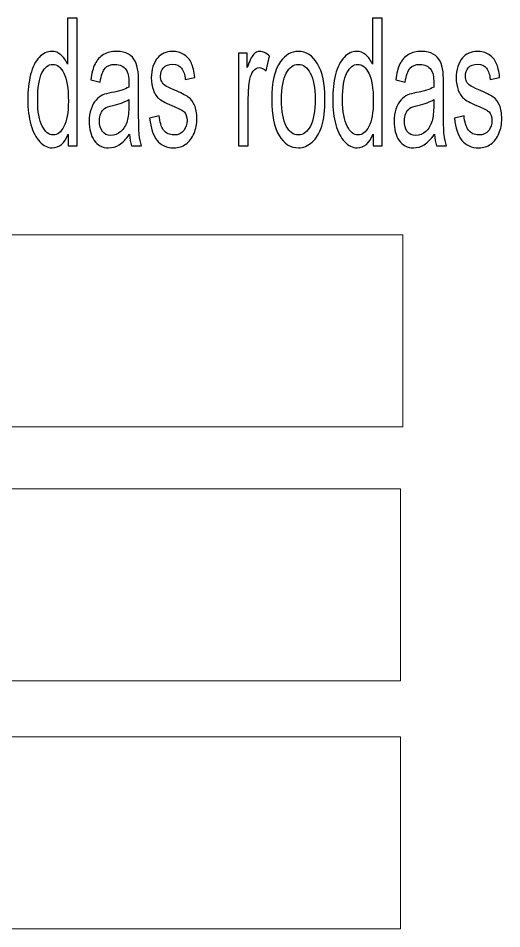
# Model space of a CAD drawing. Header units: millimetres. Extents: x -2444 to 3336, y -980 to 1690.
# Drawn here: x -1380.9 to -1243.1, y -583 to -323.5 of the extents above; entities that cross this region are included whole.
import ezdxf

# ---------------------------------------------------------------- set-up
doc = ezdxf.new("R2010")
doc.units = ezdxf.units.MM
doc.header["$MEASUREMENT"] = 0
doc.layers.add('Camada 1', color=7, linetype='Continuous')

msp = doc.modelspace()

# ---------------------------------------------------------------- linework, layer by layer
at = {"layer": 'Camada 1', "color": 250, "lineweight": 9}
for points in [[(-1507.2604, -439.9999), (-1271.3288, -439.9999), (-1271.3288, -385.2949), (-1507.2604, -385.2949), (-1507.2604, -439.9999)], [(-1507.9659, -512.3525), (-1272.0343, -512.3525), (-1272.0343, -457.6475), (-1507.9659, -457.6475), (-1507.9659, -512.3525)], [(-1507.9659, -583.0003), (-1272.0343, -583.0003), (-1272.0343, -528.2953), (-1507.9659, -528.2953), (-1507.9659, -583.0003)]]:
    msp.add_lwpolyline(points, close=True, dxfattribs=at)
at = {"layer": 'Camada 1', "color": 250}
for points, knots in [([(-1366.6939, -359.8909), (-1366.6939, -359.8909), (-1366.6939, -356.5466), (-1366.6939, -356.5466), (-1366.6939, -356.5466), (-1367.7202, -359.1458), (-1369.2309, -360.4497), (-1371.2261, -360.4497), (-1371.2261, -360.4497), (-1372.518, -360.4497), (-1373.7058, -359.874), (-1374.7841, -358.714), (-1374.7841, -358.714), (-1375.8677, -357.5626), (-1376.7064, -355.9455), (-1377.3055, -353.8796), (-1377.3055, -353.8796), (-1377.8993, -351.8053), (-1378.1963, -349.4262), (-1378.1963, -346.7338), (-1378.1963, -346.7338), (-1378.1963, -344.1092), (-1377.9254, -341.7301), (-1377.3888, -339.588), (-1377.3888, -339.588), (-1376.8471, -337.4545), (-1376.0396, -335.8119), (-1374.9613, -334.6774), (-1374.9613, -334.6774), (-1373.8881, -333.5344), (-1372.6795, -332.9672), (-1371.3511, -332.9672), (-1371.3511, -332.9672), (-1370.3718, -332.9672), (-1369.5018, -333.3058), (-1368.7413, -333.9747), (-1368.7413, -333.9747), (-1367.9806, -334.6435), (-1367.3607, -335.5241), (-1366.8815, -336.5993), (-1366.8815, -336.5993), (-1366.8815, -336.5993), (-1366.8815, -323.5185), (-1366.8815, -323.5185), (-1366.8815, -323.5185), (-1366.8815, -323.5185), (-1364.1309, -323.5185), (-1364.1309, -323.5185), (-1364.1309, -323.5185), (-1364.1309, -323.5185), (-1364.1309, -359.8909), (-1364.1309, -359.8909), (-1364.1309, -359.8909), (-1364.1309, -359.8909), (-1366.6939, -359.8909), (-1366.6939, -359.8909)], [0, 0, 0, 0, 0.06666667, 0.06666667, 0.06666667, 0.06666667, 0.13333333, 0.13333333, 0.13333333, 0.13333333, 0.2, 0.2, 0.2, 0.2, 0.26666667, 0.26666667, 0.26666667, 0.26666667, 0.33333333, 0.33333333, 0.33333333, 0.33333333, 0.4, 0.4, 0.4, 0.4, 0.46666667, 0.46666667, 0.46666667, 0.46666667, 0.53333333, 0.53333333, 0.53333333, 0.53333333, 0.6, 0.6, 0.6, 0.6, 0.66666667, 0.66666667, 0.66666667, 0.66666667, 0.73333333, 0.73333333, 0.73333333, 0.73333333, 0.8, 0.8, 0.8, 0.8, 0.86666667, 0.86666667, 0.86666667, 0.86666667, 1, 1, 1, 1]), ([(-1279.8221, -359.8909), (-1279.8221, -359.8909), (-1279.8221, -356.5466), (-1279.8221, -356.5466), (-1279.8221, -356.5466), (-1280.8483, -359.1458), (-1282.3591, -360.4497), (-1284.3543, -360.4497), (-1284.3543, -360.4497), (-1285.6462, -360.4497), (-1286.8339, -359.874), (-1287.9123, -358.714), (-1287.9123, -358.714), (-1288.9959, -357.5626), (-1289.8346, -355.9455), (-1290.4336, -353.8796), (-1290.4336, -353.8796), (-1291.0275, -351.8053), (-1291.3244, -349.4262), (-1291.3244, -346.7338), (-1291.3244, -346.7338), (-1291.3244, -344.1092), (-1291.0536, -341.7301), (-1290.517, -339.588), (-1290.517, -339.588), (-1289.9752, -337.4545), (-1289.1678, -335.8119), (-1288.0894, -334.6774), (-1288.0894, -334.6774), (-1287.0163, -333.5344), (-1285.8077, -332.9672), (-1284.4793, -332.9672), (-1284.4793, -332.9672), (-1283.4999, -332.9672), (-1282.63, -333.3058), (-1281.8694, -333.9747), (-1281.8694, -333.9747), (-1281.1088, -334.6435), (-1280.4889, -335.5241), (-1280.0096, -336.5993), (-1280.0096, -336.5993), (-1280.0096, -336.5993), (-1280.0096, -323.5185), (-1280.0096, -323.5185), (-1280.0096, -323.5185), (-1280.0096, -323.5185), (-1277.259, -323.5185), (-1277.259, -323.5185), (-1277.259, -323.5185), (-1277.259, -323.5185), (-1277.259, -359.8909), (-1277.259, -359.8909), (-1277.259, -359.8909), (-1277.259, -359.8909), (-1279.8221, -359.8909), (-1279.8221, -359.8909)], [0, 0, 0, 0, 0.06666667, 0.06666667, 0.06666667, 0.06666667, 0.13333333, 0.13333333, 0.13333333, 0.13333333, 0.2, 0.2, 0.2, 0.2, 0.26666667, 0.26666667, 0.26666667, 0.26666667, 0.33333333, 0.33333333, 0.33333333, 0.33333333, 0.4, 0.4, 0.4, 0.4, 0.46666667, 0.46666667, 0.46666667, 0.46666667, 0.53333333, 0.53333333, 0.53333333, 0.53333333, 0.6, 0.6, 0.6, 0.6, 0.66666667, 0.66666667, 0.66666667, 0.66666667, 0.73333333, 0.73333333, 0.73333333, 0.73333333, 0.8, 0.8, 0.8, 0.8, 0.86666667, 0.86666667, 0.86666667, 0.86666667, 1, 1, 1, 1]), ([(-1349.1852, -356.5889), (-1350.2062, -358.0029), (-1351.1908, -358.9934), (-1352.1337, -359.5776), (-1352.1337, -359.5776), (-1353.0766, -360.1618), (-1354.0872, -360.4497), (-1355.1707, -360.4497), (-1355.1707, -360.4497), (-1356.9524, -360.4497), (-1358.3224, -359.747), (-1359.2809, -358.333), (-1359.2809, -358.333), (-1360.2395, -356.9276), (-1360.7187, -355.1242), (-1360.7187, -352.9314), (-1360.7187, -352.9314), (-1360.7187, -351.6444), (-1360.5364, -350.4676), (-1360.177, -349.4008), (-1360.177, -349.4008), (-1359.8123, -348.334), (-1359.3383, -347.4874), (-1358.7548, -346.8439), (-1358.7548, -346.8439), (-1358.1662, -346.2004), (-1357.5098, -345.7094), (-1356.7752, -345.3792), (-1356.7752, -345.3792), (-1356.2335, -345.1506), (-1355.4156, -344.9304), (-1354.3268, -344.7103), (-1354.3268, -344.7103), (-1352.1077, -344.287), (-1350.4667, -343.7705), (-1349.4196, -343.1779), (-1349.4196, -343.1779), (-1349.4092, -342.5683), (-1349.404, -342.1788), (-1349.404, -342.0179), (-1349.404, -342.0179), (-1349.404, -340.2061), (-1349.6644, -338.9276), (-1350.1854, -338.1826), (-1350.1854, -338.1826), (-1350.8886, -337.1751), (-1351.9357, -336.6755), (-1353.3214, -336.6755), (-1353.3214, -336.6755), (-1354.6185, -336.6755), (-1355.5771, -337.0481), (-1356.1918, -337.7847), (-1356.1918, -337.7847), (-1356.8117, -338.5212), (-1357.2649, -339.8251), (-1357.5619, -341.7047), (-1357.5619, -341.7047), (-1357.5619, -341.7047), (-1360.2499, -341.0951), (-1360.2499, -341.0951), (-1360.2499, -341.0951), (-1360.0051, -339.224), (-1359.604, -337.7085), (-1359.0413, -336.557), (-1359.0413, -336.557), (-1358.4787, -335.4055), (-1357.6661, -334.525), (-1356.6033, -333.8985), (-1356.6033, -333.8985), (-1355.5458, -333.2804), (-1354.3112, -332.9672), (-1352.9151, -332.9672), (-1352.9151, -332.9672), (-1351.5294, -332.9672), (-1350.3989, -333.2296), (-1349.529, -333.763), (-1349.529, -333.763), (-1348.6642, -334.2964), (-1348.0235, -334.9568), (-1347.6172, -335.7611), (-1347.6172, -335.7611), (-1347.2108, -336.5655), (-1346.9243, -337.5815), (-1346.7576, -338.8091), (-1346.7576, -338.8091), (-1346.669, -339.5711), (-1346.6221, -340.9427), (-1346.6221, -342.9154), (-1346.6221, -342.9154), (-1346.6221, -342.9154), (-1346.6221, -348.842), (-1346.6221, -348.842), (-1346.6221, -348.842), (-1346.6221, -352.9822), (-1346.5648, -355.5983), (-1346.4502, -356.7075), (-1346.4502, -356.7075), (-1346.3408, -357.8166), (-1346.1116, -358.8749), (-1345.7782, -359.8909), (-1345.7782, -359.8909), (-1345.7782, -359.8909), (-1348.6538, -359.8909), (-1348.6538, -359.8909), (-1348.6538, -359.8909), (-1348.9299, -358.9511), (-1349.107, -357.8505), (-1349.1852, -356.5889)], [0, 0, 0, 0, 0.03571429, 0.03571429, 0.03571429, 0.03571429, 0.07142857, 0.07142857, 0.07142857, 0.07142857, 0.10714286, 0.10714286, 0.10714286, 0.10714286, 0.14285714, 0.14285714, 0.14285714, 0.14285714, 0.17857143, 0.17857143, 0.17857143, 0.17857143, 0.21428571, 0.21428571, 0.21428571, 0.21428571, 0.25, 0.25, 0.25, 0.25, 0.28571429, 0.28571429, 0.28571429, 0.28571429, 0.32142857, 0.32142857, 0.32142857, 0.32142857, 0.35714286, 0.35714286, 0.35714286, 0.35714286, 0.39285714, 0.39285714, 0.39285714, 0.39285714, 0.42857143, 0.42857143, 0.42857143, 0.42857143, 0.46428571, 0.46428571, 0.46428571, 0.46428571, 0.5, 0.5, 0.5, 0.5, 0.53571429, 0.53571429, 0.53571429, 0.53571429, 0.57142857, 0.57142857, 0.57142857, 0.57142857, 0.60714286, 0.60714286, 0.60714286, 0.60714286, 0.64285714, 0.64285714, 0.64285714, 0.64285714, 0.67857143, 0.67857143, 0.67857143, 0.67857143, 0.71428571, 0.71428571, 0.71428571, 0.71428571, 0.75, 0.75, 0.75, 0.75, 0.78571429, 0.78571429, 0.78571429, 0.78571429, 0.82142857, 0.82142857, 0.82142857, 0.82142857, 0.85714286, 0.85714286, 0.85714286, 0.85714286, 0.89285714, 0.89285714, 0.89285714, 0.89285714, 0.92857143, 0.92857143, 0.92857143, 0.92857143, 1, 1, 1, 1]), ([(-1343.4913, -352.017), (-1343.4913, -352.017), (-1340.772, -351.3058), (-1340.772, -351.3058), (-1340.772, -351.3058), (-1340.6209, -353.0753), (-1340.1938, -354.43), (-1339.4956, -355.3782), (-1339.4956, -355.3782), (-1338.7976, -356.318), (-1337.8182, -356.7921), (-1336.568, -356.7921), (-1336.568, -356.7921), (-1335.3021, -356.7921), (-1334.3644, -356.3773), (-1333.7497, -355.5391), (-1333.7497, -355.5391), (-1333.1402, -354.7094), (-1332.8329, -353.7272), (-1332.8329, -352.6012), (-1332.8329, -352.6012), (-1332.8329, -351.5936), (-1333.1089, -350.7978), (-1333.6559, -350.2221), (-1333.6559, -350.2221), (-1334.0414, -349.8241), (-1334.9791, -349.3246), (-1336.469, -348.7065), (-1336.469, -348.7065), (-1338.4799, -347.8853), (-1339.8707, -347.1741), (-1340.6521, -346.573), (-1340.6521, -346.573), (-1341.4283, -345.9634), (-1342.017, -345.1336), (-1342.4181, -344.0669), (-1342.4181, -344.0669), (-1342.8193, -343.0085), (-1343.0224, -341.8317), (-1343.0224, -340.5448), (-1343.0224, -340.5448), (-1343.0224, -339.3679), (-1342.8557, -338.2842), (-1342.5275, -337.2851), (-1342.5275, -337.2851), (-1342.1941, -336.2861), (-1341.7461, -335.4563), (-1341.1783, -334.7959), (-1341.1783, -334.7959), (-1340.7511, -334.288), (-1340.1677, -333.8562), (-1339.4331, -333.5006), (-1339.4331, -333.5006), (-1338.6934, -333.145), (-1337.9068, -332.9672), (-1337.0629, -332.9672), (-1337.0629, -332.9672), (-1335.7918, -332.9672), (-1334.677, -333.2635), (-1333.7185, -333.8646), (-1333.7185, -333.8646), (-1332.7547, -334.4573), (-1332.0462, -335.2701), (-1331.5878, -336.2861), (-1331.5878, -336.2861), (-1331.1346, -337.3105), (-1330.8168, -338.6736), (-1330.6449, -340.3839), (-1330.6449, -340.3839), (-1330.6449, -340.3839), (-1333.333, -340.9935), (-1333.333, -340.9935), (-1333.333, -340.9935), (-1333.4528, -339.6219), (-1333.807, -338.5466), (-1334.3905, -337.7762), (-1334.3905, -337.7762), (-1334.9739, -337.0057), (-1335.797, -336.6247), (-1336.8649, -336.6247), (-1336.8649, -336.6247), (-1338.1204, -336.6247), (-1339.0216, -336.9634), (-1339.5582, -337.6407), (-1339.5582, -337.6407), (-1340.0948, -338.318), (-1340.3657, -339.1139), (-1340.3657, -340.0198), (-1340.3657, -340.0198), (-1340.3657, -340.5956), (-1340.2563, -341.1205), (-1340.0322, -341.5861), (-1340.0322, -341.5861), (-1339.8082, -342.0603), (-1339.4592, -342.4582), (-1338.98, -342.7715), (-1338.98, -342.7715), (-1338.7038, -342.9408), (-1337.9016, -343.3218), (-1336.5576, -343.9145), (-1336.5576, -343.9145), (-1334.6197, -344.7526), (-1333.2652, -345.4469), (-1332.4943, -345.9803), (-1332.4943, -345.9803), (-1331.7233, -346.5137), (-1331.119, -347.3011), (-1330.6814, -348.3171), (-1330.6814, -348.3171), (-1330.2386, -349.3415), (-1330.0198, -350.6115), (-1330.0198, -352.1355), (-1330.0198, -352.1355), (-1330.0198, -353.6172), (-1330.2854, -355.0141), (-1330.822, -356.3265), (-1330.822, -356.3265), (-1331.3586, -357.6388), (-1332.1296, -358.6548), (-1333.135, -359.3744), (-1333.135, -359.3744), (-1334.1456, -360.0941), (-1335.2865, -360.4497), (-1336.5576, -360.4497), (-1336.5576, -360.4497), (-1338.6622, -360.4497), (-1340.2719, -359.7385), (-1341.3763, -358.3246), (-1341.3763, -358.3246), (-1342.4807, -356.9022), (-1343.1839, -354.8025), (-1343.4913, -352.017)], [0, 0, 0, 0, 0.02941176, 0.02941176, 0.02941176, 0.02941176, 0.05882353, 0.05882353, 0.05882353, 0.05882353, 0.08823529, 0.08823529, 0.08823529, 0.08823529, 0.11764706, 0.11764706, 0.11764706, 0.11764706, 0.14705882, 0.14705882, 0.14705882, 0.14705882, 0.17647059, 0.17647059, 0.17647059, 0.17647059, 0.20588235, 0.20588235, 0.20588235, 0.20588235, 0.23529412, 0.23529412, 0.23529412, 0.23529412, 0.26470588, 0.26470588, 0.26470588, 0.26470588, 0.29411765, 0.29411765, 0.29411765, 0.29411765, 0.32352941, 0.32352941, 0.32352941, 0.32352941, 0.35294118, 0.35294118, 0.35294118, 0.35294118, 0.38235294, 0.38235294, 0.38235294, 0.38235294, 0.41176471, 0.41176471, 0.41176471, 0.41176471, 0.44117647, 0.44117647, 0.44117647, 0.44117647, 0.47058824, 0.47058824, 0.47058824, 0.47058824, 0.5, 0.5, 0.5, 0.5, 0.52941176, 0.52941176, 0.52941176, 0.52941176, 0.55882353, 0.55882353, 0.55882353, 0.55882353, 0.58823529, 0.58823529, 0.58823529, 0.58823529, 0.61764706, 0.61764706, 0.61764706, 0.61764706, 0.64705882, 0.64705882, 0.64705882, 0.64705882, 0.67647059, 0.67647059, 0.67647059, 0.67647059, 0.70588235, 0.70588235, 0.70588235, 0.70588235, 0.73529412, 0.73529412, 0.73529412, 0.73529412, 0.76470588, 0.76470588, 0.76470588, 0.76470588, 0.79411765, 0.79411765, 0.79411765, 0.79411765, 0.82352941, 0.82352941, 0.82352941, 0.82352941, 0.85294118, 0.85294118, 0.85294118, 0.85294118, 0.88235294, 0.88235294, 0.88235294, 0.88235294, 0.91176471, 0.91176471, 0.91176471, 0.91176471, 0.94117647, 0.94117647, 0.94117647, 0.94117647, 1, 1, 1, 1]), ([(-1318.1163, -359.8909), (-1318.1163, -359.8909), (-1318.1163, -333.526), (-1318.1163, -333.526), (-1318.1163, -333.526), (-1318.1163, -333.526), (-1315.6471, -333.526), (-1315.6471, -333.526), (-1315.6471, -333.526), (-1315.6471, -333.526), (-1315.6471, -337.5645), (-1315.6471, -337.5645), (-1315.6471, -337.5645), (-1315.0167, -335.6934), (-1314.4333, -334.4573), (-1313.8967, -333.8646), (-1313.8967, -333.8646), (-1313.3601, -333.2635), (-1312.7715, -332.9672), (-1312.1307, -332.9672), (-1312.1307, -332.9672), (-1311.2035, -332.9672), (-1310.2606, -333.4413), (-1309.3021, -334.3811), (-1309.3021, -334.3811), (-1309.3021, -334.3811), (-1310.2814, -338.5043), (-1310.2814, -338.5043), (-1310.2814, -338.5043), (-1310.9482, -337.8947), (-1311.615, -337.5899), (-1312.2818, -337.5899), (-1312.2818, -337.5899), (-1312.8809, -337.5899), (-1313.4175, -337.8863), (-1313.8915, -338.4704), (-1313.8915, -338.4704), (-1314.3656, -339.0546), (-1314.7042, -339.8674), (-1314.9073, -340.9088), (-1314.9073, -340.9088), (-1315.2147, -342.4921), (-1315.3658, -344.2277), (-1315.3658, -346.1158), (-1315.3658, -346.1158), (-1315.3658, -346.1158), (-1315.3658, -359.8909), (-1315.3658, -359.8909), (-1315.3658, -359.8909), (-1315.3658, -359.8909), (-1318.1163, -359.8909), (-1318.1163, -359.8909)], [0, 0, 0, 0, 0.07142857, 0.07142857, 0.07142857, 0.07142857, 0.14285714, 0.14285714, 0.14285714, 0.14285714, 0.21428571, 0.21428571, 0.21428571, 0.21428571, 0.28571429, 0.28571429, 0.28571429, 0.28571429, 0.35714286, 0.35714286, 0.35714286, 0.35714286, 0.42857143, 0.42857143, 0.42857143, 0.42857143, 0.5, 0.5, 0.5, 0.5, 0.57142857, 0.57142857, 0.57142857, 0.57142857, 0.64285714, 0.64285714, 0.64285714, 0.64285714, 0.71428571, 0.71428571, 0.71428571, 0.71428571, 0.78571429, 0.78571429, 0.78571429, 0.78571429, 0.85714286, 0.85714286, 0.85714286, 0.85714286, 1, 1, 1, 1]), ([(-1308.7082, -346.7084), (-1308.7082, -341.8401), (-1307.8747, -338.2334), (-1306.2025, -335.8881), (-1306.2025, -335.8881), (-1304.8116, -333.9408), (-1303.1081, -332.9672), (-1301.1025, -332.9672), (-1301.1025, -332.9672), (-1298.8781, -332.9672), (-1297.0548, -334.1525), (-1295.6378, -336.5231), (-1295.6378, -336.5231), (-1294.2261, -338.8853), (-1293.5176, -342.1619), (-1293.5176, -346.3359), (-1293.5176, -346.3359), (-1293.5176, -349.7225), (-1293.8302, -352.381), (-1294.4553, -354.3199), (-1294.4553, -354.3199), (-1295.0804, -356.2587), (-1295.9921, -357.7658), (-1297.1902, -358.841), (-1297.1902, -358.841), (-1298.3831, -359.9163), (-1299.6908, -360.4497), (-1301.1025, -360.4497), (-1301.1025, -360.4497), (-1303.3738, -360.4497), (-1305.2075, -359.2728), (-1306.6088, -356.9107), (-1306.6088, -356.9107), (-1308.0101, -354.5485), (-1308.7082, -351.1449), (-1308.7082, -346.7084)], [0, 0, 0, 0, 0.1, 0.1, 0.1, 0.1, 0.2, 0.2, 0.2, 0.2, 0.3, 0.3, 0.3, 0.3, 0.4, 0.4, 0.4, 0.4, 0.5, 0.5, 0.5, 0.5, 0.6, 0.6, 0.6, 0.6, 0.7, 0.7, 0.7, 0.7, 0.8, 0.8, 0.8, 0.8, 1, 1, 1, 1]), ([(-1262.3133, -356.5889), (-1263.3344, -358.0029), (-1264.3189, -358.9934), (-1265.2618, -359.5776), (-1265.2618, -359.5776), (-1266.2047, -360.1618), (-1267.2154, -360.4497), (-1268.2989, -360.4497), (-1268.2989, -360.4497), (-1270.0805, -360.4497), (-1271.4506, -359.747), (-1272.4091, -358.333), (-1272.4091, -358.333), (-1273.3677, -356.9276), (-1273.8469, -355.1242), (-1273.8469, -352.9314), (-1273.8469, -352.9314), (-1273.8469, -351.6444), (-1273.6646, -350.4676), (-1273.3051, -349.4008), (-1273.3051, -349.4008), (-1272.9405, -348.334), (-1272.4664, -347.4874), (-1271.883, -346.8439), (-1271.883, -346.8439), (-1271.2943, -346.2004), (-1270.6379, -345.7094), (-1269.9034, -345.3792), (-1269.9034, -345.3792), (-1269.3616, -345.1506), (-1268.5437, -344.9304), (-1267.455, -344.7103), (-1267.455, -344.7103), (-1265.2358, -344.287), (-1263.5948, -343.7705), (-1262.5477, -343.1779), (-1262.5477, -343.1779), (-1262.5373, -342.5683), (-1262.5321, -342.1788), (-1262.5321, -342.0179), (-1262.5321, -342.0179), (-1262.5321, -340.2061), (-1262.7926, -338.9276), (-1263.3135, -338.1826), (-1263.3135, -338.1826), (-1264.0168, -337.1751), (-1265.0639, -336.6755), (-1266.4496, -336.6755), (-1266.4496, -336.6755), (-1267.7467, -336.6755), (-1268.7052, -337.0481), (-1269.32, -337.7847), (-1269.32, -337.7847), (-1269.9399, -338.5212), (-1270.3931, -339.8251), (-1270.69, -341.7047), (-1270.69, -341.7047), (-1270.69, -341.7047), (-1273.378, -341.0951), (-1273.378, -341.0951), (-1273.378, -341.0951), (-1273.1332, -339.224), (-1272.7321, -337.7085), (-1272.1695, -336.557), (-1272.1695, -336.557), (-1271.6069, -335.4055), (-1270.7942, -334.525), (-1269.7315, -333.8985), (-1269.7315, -333.8985), (-1268.674, -333.2804), (-1267.4393, -332.9672), (-1266.0433, -332.9672), (-1266.0433, -332.9672), (-1264.6576, -332.9672), (-1263.5271, -333.2296), (-1262.6571, -333.763), (-1262.6571, -333.763), (-1261.7923, -334.2964), (-1261.1516, -334.9568), (-1260.7453, -335.7611), (-1260.7453, -335.7611), (-1260.339, -336.5655), (-1260.0524, -337.5815), (-1259.8857, -338.8091), (-1259.8857, -338.8091), (-1259.7971, -339.5711), (-1259.7503, -340.9427), (-1259.7503, -342.9154), (-1259.7503, -342.9154), (-1259.7503, -342.9154), (-1259.7503, -348.842), (-1259.7503, -348.842), (-1259.7503, -348.842), (-1259.7503, -352.9822), (-1259.693, -355.5983), (-1259.5783, -356.7075), (-1259.5783, -356.7075), (-1259.4689, -357.8166), (-1259.2398, -358.8749), (-1258.9064, -359.8909), (-1258.9064, -359.8909), (-1258.9064, -359.8909), (-1261.7819, -359.8909), (-1261.7819, -359.8909), (-1261.7819, -359.8909), (-1262.058, -358.9511), (-1262.2352, -357.8505), (-1262.3133, -356.5889)], [0, 0, 0, 0, 0.03571429, 0.03571429, 0.03571429, 0.03571429, 0.07142857, 0.07142857, 0.07142857, 0.07142857, 0.10714286, 0.10714286, 0.10714286, 0.10714286, 0.14285714, 0.14285714, 0.14285714, 0.14285714, 0.17857143, 0.17857143, 0.17857143, 0.17857143, 0.21428571, 0.21428571, 0.21428571, 0.21428571, 0.25, 0.25, 0.25, 0.25, 0.28571429, 0.28571429, 0.28571429, 0.28571429, 0.32142857, 0.32142857, 0.32142857, 0.32142857, 0.35714286, 0.35714286, 0.35714286, 0.35714286, 0.39285714, 0.39285714, 0.39285714, 0.39285714, 0.42857143, 0.42857143, 0.42857143, 0.42857143, 0.46428571, 0.46428571, 0.46428571, 0.46428571, 0.5, 0.5, 0.5, 0.5, 0.53571429, 0.53571429, 0.53571429, 0.53571429, 0.57142857, 0.57142857, 0.57142857, 0.57142857, 0.60714286, 0.60714286, 0.60714286, 0.60714286, 0.64285714, 0.64285714, 0.64285714, 0.64285714, 0.67857143, 0.67857143, 0.67857143, 0.67857143, 0.71428571, 0.71428571, 0.71428571, 0.71428571, 0.75, 0.75, 0.75, 0.75, 0.78571429, 0.78571429, 0.78571429, 0.78571429, 0.82142857, 0.82142857, 0.82142857, 0.82142857, 0.85714286, 0.85714286, 0.85714286, 0.85714286, 0.89285714, 0.89285714, 0.89285714, 0.89285714, 0.92857143, 0.92857143, 0.92857143, 0.92857143, 1, 1, 1, 1]), ([(-1256.6194, -352.017), (-1256.6194, -352.017), (-1253.9002, -351.3058), (-1253.9002, -351.3058), (-1253.9002, -351.3058), (-1253.749, -353.0753), (-1253.3219, -354.43), (-1252.6238, -355.3782), (-1252.6238, -355.3782), (-1251.9258, -356.318), (-1250.9464, -356.7921), (-1249.6961, -356.7921), (-1249.6961, -356.7921), (-1248.4302, -356.7921), (-1247.4926, -356.3773), (-1246.8779, -355.5391), (-1246.8779, -355.5391), (-1246.2684, -354.7094), (-1245.961, -353.7272), (-1245.961, -352.6012), (-1245.961, -352.6012), (-1245.961, -351.5936), (-1246.2371, -350.7978), (-1246.7841, -350.2221), (-1246.7841, -350.2221), (-1247.1696, -349.8241), (-1248.1073, -349.3246), (-1249.5972, -348.7065), (-1249.5972, -348.7065), (-1251.608, -347.8853), (-1252.9989, -347.1741), (-1253.7803, -346.573), (-1253.7803, -346.573), (-1254.5565, -345.9634), (-1255.1452, -345.1336), (-1255.5463, -344.0669), (-1255.5463, -344.0669), (-1255.9474, -343.0085), (-1256.1506, -341.8317), (-1256.1506, -340.5448), (-1256.1506, -340.5448), (-1256.1506, -339.3679), (-1255.9839, -338.2842), (-1255.6557, -337.2851), (-1255.6557, -337.2851), (-1255.3223, -336.2861), (-1254.8743, -335.4563), (-1254.3065, -334.7959), (-1254.3065, -334.7959), (-1253.8793, -334.288), (-1253.2958, -333.8562), (-1252.5613, -333.5006), (-1252.5613, -333.5006), (-1251.8216, -333.145), (-1251.0349, -332.9672), (-1250.1911, -332.9672), (-1250.1911, -332.9672), (-1248.9199, -332.9672), (-1247.8052, -333.2635), (-1246.8466, -333.8646), (-1246.8466, -333.8646), (-1245.8829, -334.4573), (-1245.1744, -335.2701), (-1244.716, -336.2861), (-1244.716, -336.2861), (-1244.2628, -337.3105), (-1243.945, -338.6736), (-1243.7731, -340.3839), (-1243.7731, -340.3839), (-1243.7731, -340.3839), (-1246.4611, -340.9935), (-1246.4611, -340.9935), (-1246.4611, -340.9935), (-1246.5809, -339.6219), (-1246.9351, -338.5466), (-1247.5186, -337.7762), (-1247.5186, -337.7762), (-1248.1021, -337.0057), (-1248.9252, -336.6247), (-1249.9931, -336.6247), (-1249.9931, -336.6247), (-1251.2486, -336.6247), (-1252.1498, -336.9634), (-1252.6863, -337.6407), (-1252.6863, -337.6407), (-1253.2229, -338.318), (-1253.4938, -339.1139), (-1253.4938, -340.0198), (-1253.4938, -340.0198), (-1253.4938, -340.5956), (-1253.3844, -341.1205), (-1253.1604, -341.5861), (-1253.1604, -341.5861), (-1252.9364, -342.0603), (-1252.5874, -342.4582), (-1252.1081, -342.7715), (-1252.1081, -342.7715), (-1251.832, -342.9408), (-1251.0298, -343.3218), (-1249.6857, -343.9145), (-1249.6857, -343.9145), (-1247.7478, -344.7526), (-1246.3934, -345.4469), (-1245.6224, -345.9803), (-1245.6224, -345.9803), (-1244.8514, -346.5137), (-1244.2471, -347.3011), (-1243.8095, -348.3171), (-1243.8095, -348.3171), (-1243.3667, -349.3415), (-1243.1479, -350.6115), (-1243.1479, -352.1355), (-1243.1479, -352.1355), (-1243.1479, -353.6172), (-1243.4136, -355.0141), (-1243.9502, -356.3265), (-1243.9502, -356.3265), (-1244.4867, -357.6388), (-1245.2577, -358.6548), (-1246.2631, -359.3744), (-1246.2631, -359.3744), (-1247.2738, -360.0941), (-1248.4146, -360.4497), (-1249.6857, -360.4497), (-1249.6857, -360.4497), (-1251.7903, -360.4497), (-1253.4, -359.7385), (-1254.5044, -358.3246), (-1254.5044, -358.3246), (-1255.6088, -356.9022), (-1256.3121, -354.8025), (-1256.6194, -352.017)], [0, 0, 0, 0, 0.02941176, 0.02941176, 0.02941176, 0.02941176, 0.05882353, 0.05882353, 0.05882353, 0.05882353, 0.08823529, 0.08823529, 0.08823529, 0.08823529, 0.11764706, 0.11764706, 0.11764706, 0.11764706, 0.14705882, 0.14705882, 0.14705882, 0.14705882, 0.17647059, 0.17647059, 0.17647059, 0.17647059, 0.20588235, 0.20588235, 0.20588235, 0.20588235, 0.23529412, 0.23529412, 0.23529412, 0.23529412, 0.26470588, 0.26470588, 0.26470588, 0.26470588, 0.29411765, 0.29411765, 0.29411765, 0.29411765, 0.32352941, 0.32352941, 0.32352941, 0.32352941, 0.35294118, 0.35294118, 0.35294118, 0.35294118, 0.38235294, 0.38235294, 0.38235294, 0.38235294, 0.41176471, 0.41176471, 0.41176471, 0.41176471, 0.44117647, 0.44117647, 0.44117647, 0.44117647, 0.47058824, 0.47058824, 0.47058824, 0.47058824, 0.5, 0.5, 0.5, 0.5, 0.52941176, 0.52941176, 0.52941176, 0.52941176, 0.55882353, 0.55882353, 0.55882353, 0.55882353, 0.58823529, 0.58823529, 0.58823529, 0.58823529, 0.61764706, 0.61764706, 0.61764706, 0.61764706, 0.64705882, 0.64705882, 0.64705882, 0.64705882, 0.67647059, 0.67647059, 0.67647059, 0.67647059, 0.70588235, 0.70588235, 0.70588235, 0.70588235, 0.73529412, 0.73529412, 0.73529412, 0.73529412, 0.76470588, 0.76470588, 0.76470588, 0.76470588, 0.79411765, 0.79411765, 0.79411765, 0.79411765, 0.82352941, 0.82352941, 0.82352941, 0.82352941, 0.85294118, 0.85294118, 0.85294118, 0.85294118, 0.88235294, 0.88235294, 0.88235294, 0.88235294, 0.91176471, 0.91176471, 0.91176471, 0.91176471, 0.94117647, 0.94117647, 0.94117647, 0.94117647, 1, 1, 1, 1]), ([(-1375.3832, -346.7423), (-1375.3832, -350.112), (-1374.9456, -352.6266), (-1374.0652, -354.2945), (-1374.0652, -354.2945), (-1373.19, -355.9624), (-1372.1534, -356.7921), (-1370.9604, -356.7921), (-1370.9604, -356.7921), (-1369.7571, -356.7921), (-1368.736, -355.9963), (-1367.8921, -354.4046), (-1367.8921, -354.4046), (-1367.0534, -352.8128), (-1366.6314, -350.3829), (-1366.6314, -347.1148), (-1366.6314, -347.1148), (-1366.6314, -343.525), (-1367.0586, -340.8834), (-1367.9181, -339.1986), (-1367.9181, -339.1986), (-1368.7725, -337.5137), (-1369.83, -336.6755), (-1371.0854, -336.6755), (-1371.0854, -336.6755), (-1372.3097, -336.6755), (-1373.3307, -337.4799), (-1374.1538, -339.097), (-1374.1538, -339.097), (-1374.9717, -340.7141), (-1375.3832, -343.2625), (-1375.3832, -346.7423)], [0, 0, 0, 0, 0.11111111, 0.11111111, 0.11111111, 0.11111111, 0.22222222, 0.22222222, 0.22222222, 0.22222222, 0.33333333, 0.33333333, 0.33333333, 0.33333333, 0.44444444, 0.44444444, 0.44444444, 0.44444444, 0.55555556, 0.55555556, 0.55555556, 0.55555556, 0.66666667, 0.66666667, 0.66666667, 0.66666667, 0.77777778, 0.77777778, 0.77777778, 0.77777778, 1, 1, 1, 1]), ([(-1305.8951, -346.7169), (-1305.8951, -350.0866), (-1305.4419, -352.6096), (-1304.5355, -354.2776), (-1304.5355, -354.2776), (-1303.6238, -355.9539), (-1302.4829, -356.7921), (-1301.1025, -356.7921), (-1301.1025, -356.7921), (-1299.7376, -356.7921), (-1298.6019, -355.9539), (-1297.6903, -354.2691), (-1297.6903, -354.2691), (-1296.7839, -352.5842), (-1296.3307, -350.0189), (-1296.3307, -346.573), (-1296.3307, -346.573), (-1296.3307, -343.3218), (-1296.7891, -340.858), (-1297.7007, -339.1901), (-1297.7007, -339.1901), (-1298.6124, -337.5137), (-1299.748, -336.6755), (-1301.1025, -336.6755), (-1301.1025, -336.6755), (-1302.4829, -336.6755), (-1303.6238, -337.5053), (-1304.5355, -339.1732), (-1304.5355, -339.1732), (-1305.4419, -340.8411), (-1305.8951, -343.3557), (-1305.8951, -346.7169)], [0, 0, 0, 0, 0.11111111, 0.11111111, 0.11111111, 0.11111111, 0.22222222, 0.22222222, 0.22222222, 0.22222222, 0.33333333, 0.33333333, 0.33333333, 0.33333333, 0.44444444, 0.44444444, 0.44444444, 0.44444444, 0.55555556, 0.55555556, 0.55555556, 0.55555556, 0.66666667, 0.66666667, 0.66666667, 0.66666667, 0.77777778, 0.77777778, 0.77777778, 0.77777778, 1, 1, 1, 1]), ([(-1288.5114, -346.7423), (-1288.5114, -350.112), (-1288.0738, -352.6266), (-1287.1934, -354.2945), (-1287.1934, -354.2945), (-1286.3182, -355.9624), (-1285.2816, -356.7921), (-1284.0886, -356.7921), (-1284.0886, -356.7921), (-1282.8852, -356.7921), (-1281.8642, -355.9963), (-1281.0202, -354.4046), (-1281.0202, -354.4046), (-1280.1815, -352.8128), (-1279.7596, -350.3829), (-1279.7596, -347.1148), (-1279.7596, -347.1148), (-1279.7596, -343.525), (-1280.1868, -340.8834), (-1281.0463, -339.1986), (-1281.0463, -339.1986), (-1281.9007, -337.5137), (-1282.9582, -336.6755), (-1284.2136, -336.6755), (-1284.2136, -336.6755), (-1285.4378, -336.6755), (-1286.4588, -337.4799), (-1287.2819, -339.097), (-1287.2819, -339.097), (-1288.0998, -340.7141), (-1288.5114, -343.2625), (-1288.5114, -346.7423)], [0, 0, 0, 0, 0.11111111, 0.11111111, 0.11111111, 0.11111111, 0.22222222, 0.22222222, 0.22222222, 0.22222222, 0.33333333, 0.33333333, 0.33333333, 0.33333333, 0.44444444, 0.44444444, 0.44444444, 0.44444444, 0.55555556, 0.55555556, 0.55555556, 0.55555556, 0.66666667, 0.66666667, 0.66666667, 0.66666667, 0.77777778, 0.77777778, 0.77777778, 0.77777778, 1, 1, 1, 1]), ([(-1349.404, -346.683), (-1350.4042, -347.3434), (-1351.9045, -347.9022), (-1353.9049, -348.3594), (-1353.9049, -348.3594), (-1355.0405, -348.6219), (-1355.8428, -348.9182), (-1356.3116, -349.2484), (-1356.3116, -349.2484), (-1356.7805, -349.5786), (-1357.1399, -350.0612), (-1357.3951, -350.6877), (-1357.3951, -350.6877), (-1357.6504, -351.3227), (-1357.7807, -352.0254), (-1357.7807, -352.8044), (-1357.7807, -352.8044), (-1357.7807, -353.9812), (-1357.5045, -354.9718), (-1356.9471, -355.7592), (-1356.9471, -355.7592), (-1356.3898, -356.5466), (-1355.5771, -356.9445), (-1354.5092, -356.9445), (-1354.5092, -356.9445), (-1353.4516, -356.9445), (-1352.5088, -356.572), (-1351.6805, -355.8185), (-1351.6805, -355.8185), (-1350.8574, -355.0734), (-1350.2479, -354.049), (-1349.8624, -352.7536), (-1349.8624, -352.7536), (-1349.5655, -351.746), (-1349.4196, -350.2644), (-1349.4196, -348.3086), (-1349.4196, -348.3086), (-1349.4196, -348.3086), (-1349.404, -346.683), (-1349.404, -346.683)], [0, 0, 0, 0, 0.09090909, 0.09090909, 0.09090909, 0.09090909, 0.18181818, 0.18181818, 0.18181818, 0.18181818, 0.27272727, 0.27272727, 0.27272727, 0.27272727, 0.36363636, 0.36363636, 0.36363636, 0.36363636, 0.45454545, 0.45454545, 0.45454545, 0.45454545, 0.54545455, 0.54545455, 0.54545455, 0.54545455, 0.63636364, 0.63636364, 0.63636364, 0.63636364, 0.72727273, 0.72727273, 0.72727273, 0.72727273, 0.81818182, 0.81818182, 0.81818182, 0.81818182, 1, 1, 1, 1]), ([(-1262.5321, -346.683), (-1263.5323, -347.3434), (-1265.0326, -347.9022), (-1267.033, -348.3594), (-1267.033, -348.3594), (-1268.1686, -348.6219), (-1268.9709, -348.9182), (-1269.4398, -349.2484), (-1269.4398, -349.2484), (-1269.9086, -349.5786), (-1270.2681, -350.0612), (-1270.5233, -350.6877), (-1270.5233, -350.6877), (-1270.7786, -351.3227), (-1270.9088, -352.0254), (-1270.9088, -352.8044), (-1270.9088, -352.8044), (-1270.9088, -353.9812), (-1270.6327, -354.9718), (-1270.0753, -355.7592), (-1270.0753, -355.7592), (-1269.5179, -356.5466), (-1268.7052, -356.9445), (-1267.6373, -356.9445), (-1267.6373, -356.9445), (-1266.5798, -356.9445), (-1265.6369, -356.572), (-1264.8086, -355.8185), (-1264.8086, -355.8185), (-1263.9855, -355.0734), (-1263.376, -354.049), (-1262.9906, -352.7536), (-1262.9906, -352.7536), (-1262.6936, -351.746), (-1262.5477, -350.2644), (-1262.5477, -348.3086), (-1262.5477, -348.3086), (-1262.5477, -348.3086), (-1262.5321, -346.683), (-1262.5321, -346.683)], [0, 0, 0, 0, 0.09090909, 0.09090909, 0.09090909, 0.09090909, 0.18181818, 0.18181818, 0.18181818, 0.18181818, 0.27272727, 0.27272727, 0.27272727, 0.27272727, 0.36363636, 0.36363636, 0.36363636, 0.36363636, 0.45454545, 0.45454545, 0.45454545, 0.45454545, 0.54545455, 0.54545455, 0.54545455, 0.54545455, 0.63636364, 0.63636364, 0.63636364, 0.63636364, 0.72727273, 0.72727273, 0.72727273, 0.72727273, 0.81818182, 0.81818182, 0.81818182, 0.81818182, 1, 1, 1, 1])]:
    msp.add_open_spline(points, degree=3, knots=knots, dxfattribs=at)

doc.saveas('drawing.dxf')
